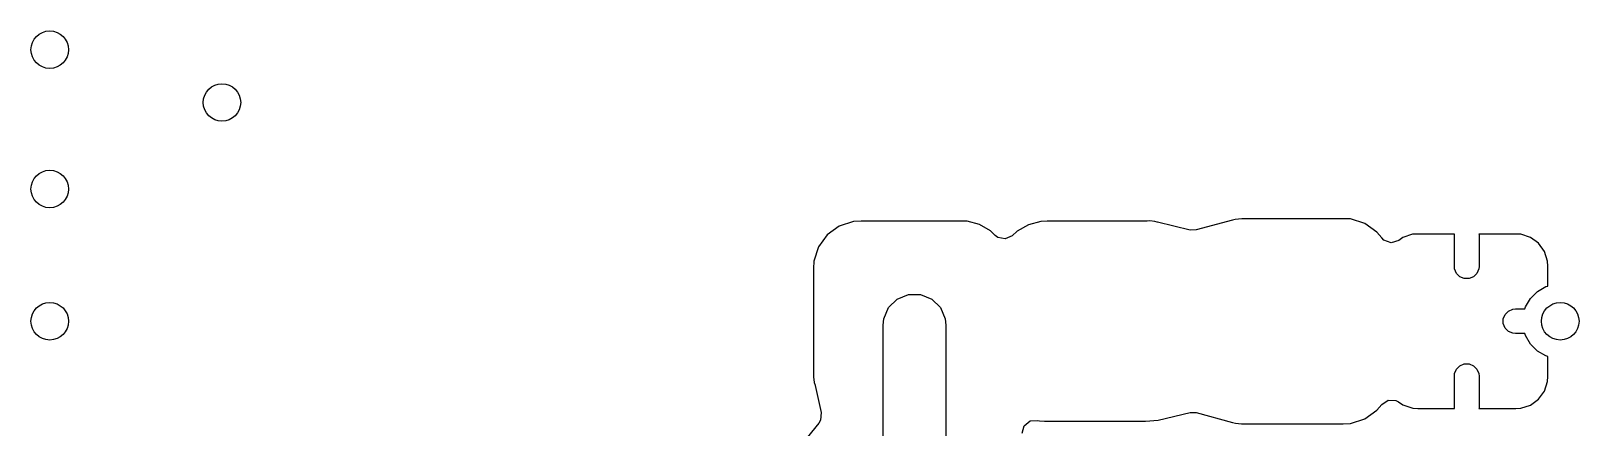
# Model space of a CAD drawing. Header units: inches. Extents: x 5.8 to 18, y -6.4 to -1.3.
# Drawn here: x 15.4745 to 15.969, y -4.8421 to -4.7154 of the extents above; entities that cross this region are included whole.
import ezdxf

# ---------------------------------------------------------------- set-up
doc = ezdxf.new("R2010")
doc.units = ezdxf.units.IN
doc.header["$MEASUREMENT"] = 0
doc.layers.add('F.Cu', color=13, linetype='CONTINUOUS', true_color=0xc83434)

msp = doc.modelspace()

# ---------------------------------------------------------------- linework, layer by layer
at = {"layer": 'F.Cu', "linetype": 'CONTINUOUS'}
for p, q in [((15.73731, -4.77632), (15.73272, -4.77781)), ((15.73968, -4.77622), (15.73731, -4.77632)), ((15.77148, -4.77622), (15.73968, -4.77622)), ((15.77353, -4.77624), (15.77148, -4.77622)), ((15.77748, -4.77727), (15.77353, -4.77624)), ((15.79711, -4.7763), (15.79312, -4.77738)), ((15.79913, -4.77622), (15.79711, -4.7763)), ((15.83075, -4.77622), (15.79913, -4.77622)), ((15.83106, -4.77621), (15.83075, -4.77622)), ((15.83187, -4.77615), (15.83106, -4.77621)), ((15.83349, -4.77629), (15.83187, -4.77615)), ((15.83429, -4.7765), (15.83349, -4.77629)), ((15.85828, -4.77591), (15.84676, -4.77904)), ((15.8592, -4.77571), (15.85828, -4.77591)), ((15.86129, -4.77546), (15.8592, -4.77571)), ((15.86229, -4.77544), (15.86129, -4.77546)), ((15.89368, -4.77544), (15.86229, -4.77544)), ((15.89604, -4.77551), (15.89368, -4.77544)), ((15.90058, -4.77695), (15.89604, -4.77551)), ((15.72888, -4.7806), (15.7261, -4.78443)), ((15.73272, -4.77781), (15.72888, -4.7806)), ((15.78099, -4.77934), (15.77748, -4.77727)), ((15.78247, -4.78079), (15.78099, -4.77934)), ((15.78332, -4.78142), (15.78247, -4.78079)), ((15.78799, -4.78087), (15.78574, -4.78191)), ((15.78953, -4.77945), (15.78799, -4.78087)), ((15.79312, -4.77738), (15.78953, -4.77945)), ((15.83432, -4.7765), (15.83429, -4.7765)), ((15.84476, -4.77906), (15.83432, -4.7765)), ((15.84676, -4.77904), (15.84476, -4.77906)), ((15.90446, -4.77972), (15.90058, -4.77695)), ((15.90597, -4.78161), (15.90446, -4.77972)), ((15.91585, -4.78041), (15.91274, -4.78145)), ((15.91743, -4.78036), (15.91585, -4.78041)), ((15.92919, -4.78036), (15.91743, -4.78036)), ((15.92917, -4.78049), (15.92919, -4.78036)), ((15.92917, -4.79073), (15.92917, -4.78049)), ((15.94878, -4.78036), (15.93703, -4.78036)), ((15.93703, -4.78036), (15.93705, -4.78049)), ((15.93705, -4.78049), (15.93705, -4.79073)), ((15.95038, -4.78042), (15.94878, -4.78036)), ((15.95349, -4.78143), (15.95038, -4.78042)), ((15.7261, -4.78443), (15.7246, -4.78902)), ((15.78574, -4.78191), (15.78332, -4.78142)), ((15.90669, -4.78231), (15.90597, -4.78161)), ((15.90903, -4.78311), (15.90669, -4.78231)), ((15.91139, -4.78239), (15.90903, -4.78311)), ((15.91274, -4.78145), (15.91139, -4.78239)), ((15.95608, -4.78331), (15.95349, -4.78143)), ((15.95796, -4.7859), (15.95608, -4.78331)), ((15.95897, -4.78901), (15.95796, -4.7859)), ((15.7246, -4.78902), (15.72451, -4.7914)), ((15.92925, -4.7915), (15.92917, -4.79073)), ((15.93705, -4.79073), (15.93697, -4.7915)), ((15.95903, -4.79061), (15.95897, -4.78901)), ((15.95903, -4.79698), (15.95903, -4.79061)), ((15.72451, -4.7914), (15.72451, -4.82516)), ((15.92984, -4.79292), (15.92925, -4.7915)), ((15.93092, -4.794), (15.92984, -4.79292)), ((15.93234, -4.79459), (15.93092, -4.794)), ((15.93388, -4.79459), (15.93234, -4.79459)), ((15.9353, -4.794), (15.93388, -4.79459)), ((15.93638, -4.79292), (15.9353, -4.794)), ((15.93697, -4.7915), (15.93638, -4.79292)), ((15.7512, -4.80113), (15.7548, -4.79964)), ((15.7548, -4.79964), (15.7587, -4.79964)), ((15.7587, -4.79964), (15.76231, -4.80113)), ((15.9519, -4.80365), (15.95347, -4.80094)), ((15.95347, -4.80094), (15.95568, -4.79872)), ((15.95568, -4.79872), (15.9584, -4.79715)), ((15.9584, -4.79715), (15.95903, -4.79698)), ((15.74694, -4.8075), (15.74844, -4.80389)), ((15.74844, -4.80389), (15.7512, -4.80113)), ((15.76231, -4.80113), (15.76507, -4.80389)), ((15.76507, -4.80389), (15.76656, -4.8075)), ((15.94539, -4.80606), (15.94647, -4.80497)), ((15.94647, -4.80497), (15.94789, -4.80439)), ((15.94789, -4.80439), (15.94866, -4.80431)), ((15.94866, -4.80431), (15.95172, -4.80431)), ((15.95172, -4.80431), (15.9519, -4.80365)), ((15.74675, -4.80945), (15.74694, -4.8075)), ((15.74675, -4.87955), (15.74675, -4.80945)), ((15.76656, -4.8075), (15.76675, -4.80945)), ((15.76675, -4.80945), (15.76675, -4.88955)), ((15.9448, -4.80748), (15.94539, -4.80606)), ((15.9448, -4.80902), (15.9448, -4.80748)), ((15.94539, -4.81044), (15.9448, -4.80902)), ((15.94647, -4.81152), (15.94539, -4.81044)), ((15.94789, -4.81211), (15.94647, -4.81152)), ((15.94866, -4.81219), (15.94789, -4.81211)), ((15.95172, -4.81219), (15.94866, -4.81219)), ((15.9519, -4.81284), (15.95172, -4.81219)), ((15.95347, -4.81556), (15.9519, -4.81284)), ((15.95568, -4.81777), (15.95347, -4.81556)), ((15.9584, -4.81934), (15.95568, -4.81777)), ((15.95903, -4.81951), (15.9584, -4.81934)), ((15.95903, -4.82589), (15.95903, -4.81951)), ((15.72451, -4.82516), (15.72452, -4.82605)), ((15.92917, -4.82577), (15.92925, -4.825)), ((15.92917, -4.836), (15.92917, -4.82577)), ((15.92925, -4.825), (15.92984, -4.82358)), ((15.92984, -4.82358), (15.93092, -4.82249)), ((15.93092, -4.82249), (15.93234, -4.82191)), ((15.93234, -4.82191), (15.93388, -4.82191)), ((15.93388, -4.82191), (15.9353, -4.82249)), ((15.9353, -4.82249), (15.93638, -4.82358)), ((15.93638, -4.82358), (15.93697, -4.825)), ((15.93697, -4.825), (15.93705, -4.82577)), ((15.93705, -4.82577), (15.93705, -4.836)), ((15.72452, -4.82605), (15.72475, -4.82784)), ((15.72475, -4.82784), (15.72498, -4.82871)), ((15.72498, -4.82871), (15.725, -4.82882)), ((15.725, -4.82882), (15.72697, -4.83748)), ((15.95608, -4.83319), (15.95796, -4.8306)), ((15.95796, -4.8306), (15.95897, -4.82749)), ((15.95897, -4.82749), (15.95903, -4.82589)), ((15.90446, -4.83675), (15.90598, -4.83487)), ((15.90598, -4.83487), (15.90806, -4.83352)), ((15.90806, -4.83352), (15.91053, -4.83365)), ((15.91053, -4.83365), (15.9113, -4.83404)), ((15.9113, -4.83404), (15.91271, -4.83497)), ((15.91271, -4.83497), (15.91591, -4.83604)), ((15.95038, -4.83608), (15.95349, -4.83506)), ((15.95349, -4.83506), (15.95608, -4.83319)), ((15.72675, -4.83994), (15.72616, -4.8409)), ((15.72697, -4.83748), (15.72675, -4.83994)), ((15.79178, -4.84167), (15.79372, -4.84013)), ((15.79372, -4.84013), (15.79591, -4.83996)), ((15.79591, -4.83996), (15.79669, -4.84011)), ((15.79669, -4.84011), (15.79826, -4.84027)), ((15.79826, -4.84027), (15.79905, -4.84027)), ((15.79905, -4.84027), (15.83057, -4.84027)), ((15.83057, -4.84027), (15.83462, -4.83992)), ((15.83462, -4.83992), (15.84476, -4.83743)), ((15.84476, -4.83743), (15.84676, -4.83746)), ((15.84676, -4.83746), (15.85834, -4.8406)), ((15.85834, -4.8406), (15.85927, -4.84084)), ((15.89601, -4.84097), (15.90057, -4.83951)), ((15.90057, -4.83951), (15.90446, -4.83675)), ((15.91591, -4.83604), (15.91748, -4.83614)), ((15.91748, -4.83614), (15.92919, -4.83614)), ((15.92919, -4.83614), (15.92917, -4.836)), ((15.93705, -4.836), (15.93703, -4.83614)), ((15.93703, -4.83614), (15.94878, -4.83614)), ((15.94878, -4.83614), (15.95038, -4.83608)), ((15.72616, -4.8409), (15.71534, -4.85409)), ((15.79112, -4.84405), (15.79178, -4.84167)), ((15.85927, -4.84084), (15.86121, -4.84107)), ((15.86121, -4.84107), (15.86218, -4.84106)), ((15.86218, -4.84106), (15.86224, -4.84106)), ((15.86224, -4.84106), (15.89366, -4.84106)), ((15.89366, -4.84106), (15.89601, -4.84097))]:
    msp.add_line(p, q, dxfattribs=at)
at = {"layer": 'F.Cu'}
for centre, radius in [((15.48055, -4.72136), 0.006), ((15.53555, -4.73825), 0.00598), ((15.48055, -4.76594), 0.006), ((15.48055, -4.80825), 0.006), ((15.96299, -4.80825), 0.006)]:
    msp.add_circle(centre, radius, dxfattribs=at)

doc.saveas('drawing.dxf')
